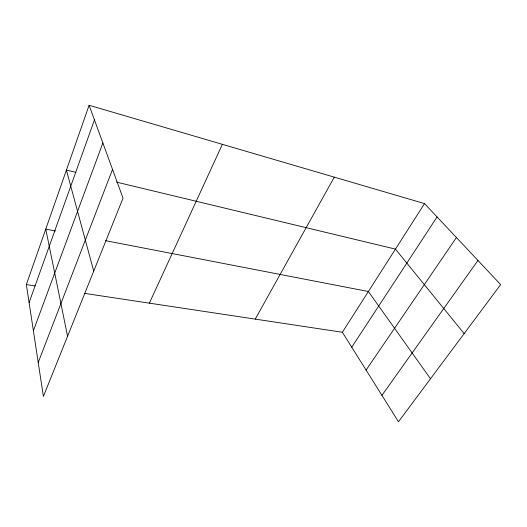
<?xml version="1.0" encoding="UTF-8"?>
<svg xmlns="http://www.w3.org/2000/svg" width="527" height="527" viewBox="0 0 527 527"><rect width="100%" height="100%" fill="white"/><g stroke="black" fill="none" stroke-linecap="round" stroke-linejoin="round"><path stroke-width="0.79" d="M89.103 105.268L123.028 198.152L43.398 396.449L26.35 284.593L89.103 105.268L424.531 203.593L500.65 284.613L398.484 421.732L342.366 332.26L84.28 293.335M29.097 302.636L94.445 119.899M33.385 330.745L102.87 142.962M38.227 362.504L112.528 169.411M149.385 303.15L222.368 144.332M255.259 319.118L334.296 177.138M342.366 332.26L424.531 203.593M351.74 347.194L437.081 216.946M366.087 370.073L456.415 237.532M381.943 395.355L477.963 260.47M26.35 284.593L35.204 285.93M55.467 230.971L45.77 229.1L67.568 336.266M105.565 240.668L368.386 291.51L430.5 378.768M75.928 172.375L66.415 170.096L93.727 271.128M116.355 182.085L395.461 249.113L464.142 333.611"/></g></svg>
